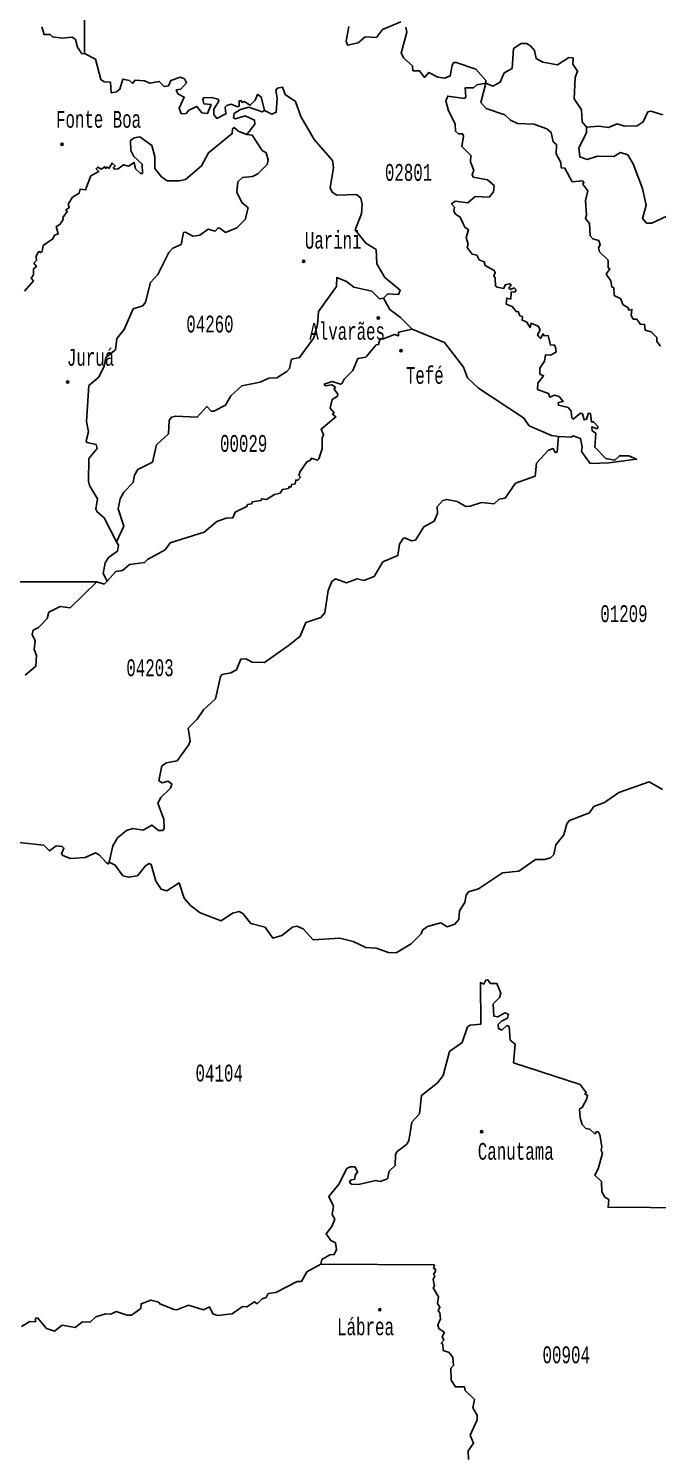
# Model space of a CAD drawing. Header units: millimetres. Extents: x 9851 to 10267, y 23387 to 23778.
# Drawn here: x 9928.5 to 9954.1, y 23646.3 to 23704.4 of the extents above; entities that cross this region are included whole.
import ezdxf
from ezdxf.enums import TextEntityAlignment as Align

# ---------------------------------------------------------------- set-up
doc = ezdxf.new("R2010")
doc.units = ezdxf.units.MM
doc.layers.add('3', color=7, linetype='Continuous')
doc.styles.add('MONOTXT', font='MONOTXT', dxfattribs={"height": 0.2})

# ---------------------------------------------------------------- blocks, each defined once
blk = doc.blocks.new('SEDE')
at = {"layer": '3', "color": 7, "linetype": 'Continuous'}
blk.add_circle((0, 0), 0.00451, dxfattribs=at)

msp = doc.modelspace()

# ---------------------------------------------------------------- linework, layer by layer
at = {"color": 7, "linetype": 'Continuous'}
for p, q in [((9930.744, 23703.349), (9930.742, 23710.66)), ((9931.256, 23681.85), (9921.469, 23681.843))]:
    msp.add_line(p, q, dxfattribs=at)
for points in [[(9929.018, 23704.436), (9929.106, 23704.129), (9929.351, 23704.127), (9929.443, 23704.032), (9929.845, 23703.983), (9930.251, 23704.019), (9930.382, 23703.923), (9930.458, 23703.618), (9930.634, 23703.346), (9930.744, 23703.349)], [(9941.51, 23704.451), (9941.398, 23703.854), (9941.451, 23703.696), (9941.89, 23703.795), (9942.176, 23704.035), (9942.632, 23704.011), (9942.888, 23704.329), (9943.628, 23704.641)], [(9943.839, 23704.425), (9943.878, 23704.22), (9943.639, 23703.372), (9943.747, 23703.167), (9944.098, 23702.85), (9944.124, 23702.655), (9944.389, 23702.652), (9944.597, 23702.384), (9944.771, 23702.584), (9945.135, 23702.396), (9945.422, 23702.344), (9945.639, 23702.442), (9945.718, 23702.88), (9945.792, 23702.991), (9945.885, 23702.989), (9946.681, 23702.718), (9947.084, 23702.262), (9947.085, 23702.146)], [(9947.085, 23702.146), (9947.38, 23702.02), (9947.673, 23702.188), (9947.831, 23702.563), (9948.157, 23702.745), (9948.219, 23703.555), (9948.523, 23703.758), (9948.742, 23703.763), (9948.905, 23703.661), (9949.069, 23703.481), (9949.142, 23703.147), (9949.409, 23703.002), (9950.007, 23702.889), (9950.47, 23703.19), (9950.644, 23703.18), (9950.63, 23702.92), (9950.828, 23702.638), (9950.733, 23702.376), (9950.689, 23701.512), (9950.985, 23701.062), (9951.013, 23700.57), (9951.182, 23700.349)], [(9930.744, 23703.349), (9931.203, 23703.13), (9931.41, 23702.292), (9931.545, 23702.201), (9931.804, 23702.191), (9931.837, 23701.757), (9932.045, 23701.791), (9932.183, 23701.896), (9932.316, 23702.31), (9932.575, 23702.257), (9932.699, 23702.137), (9932.81, 23702.273), (9933.194, 23702.24), (9933.413, 23702.149), (9933.792, 23702.215), (9933.995, 23702.012), (9934.172, 23702.039), (9934.261, 23702.252), (9934.653, 23702.388), (9934.818, 23702.33), (9934.908, 23702.155), (9934.669, 23701.902), (9934.486, 23701.873), (9934.554, 23701.716), (9934.805, 23701.58), (9934.598, 23701.124), (9934.69, 23700.899), (9934.883, 23700.911), (9935, 23701.049), (9935.321, 23701.198), (9935.52, 23700.945), (9935.763, 23700.909), (9935.901, 23701.277), (9935.608, 23701.3), (9935.564, 23701.467), (9935.588, 23701.555), (9935.919, 23701.57), (9936.187, 23701.489), (9936.218, 23701.413), (9936.013, 23701.082), (9936.009, 23700.872), (9936.135, 23700.71), (9936.506, 23700.892), (9936.48, 23701.173), (9936.547, 23701.236), (9936.717, 23701.288), (9936.975, 23701.177), (9937.046, 23701.209), (9937.043, 23701.424), (9937.12, 23701.443), (9937.167, 23701.36), (9937.249, 23701.401), (9937.489, 23701.248), (9937.7, 23701.453), (9937.798, 23701.689), (9937.948, 23701.586), (9938.074, 23701.033)], [(9938.074, 23701.033), (9938.383, 23700.887), (9938.558, 23700.961), (9938.598, 23701.521), (9938.543, 23701.862), (9938.601, 23701.948), (9938.816, 23701.989), (9938.913, 23701.68), (9939.345, 23701.407), (9939.558, 23700.789), (9940.104, 23699.85), (9940.84, 23698.999), (9940.885, 23698.707), (9940.746, 23697.89), (9940.834, 23697.706), (9941.022, 23697.582), (9941.818, 23697.614), (9941.995, 23697.468), (9942.053, 23697.217), (9942.024, 23696.831), (9941.766, 23696.175), (9942.197, 23695.628), (9942.622, 23695.369), (9942.647, 23694.787), (9942.983, 23694.241), (9943.598, 23693.723), (9943.53, 23693.548), (9943.1, 23693.57), (9942.917, 23693.394)], [(9950.042, 23687.756), (9950.583, 23687.731), (9950.642, 23687.784), (9950.948, 23687.681), (9951.018, 23687.341), (9950.98, 23687.152), (9951.336, 23686.668), (9952.094, 23686.685), (9953.225, 23686.834), (9952.917, 23686.976), (9952.528, 23686.975), (9952.344, 23686.796), (9951.975, 23686.86), (9951.525, 23687.333), (9951.568, 23687.893), (9951.425, 23687.986), (9951.402, 23688.15), (9951.622, 23688.077), (9951.658, 23688.15), (9951.478, 23688.364), (9951.387, 23688.353), (9951.355, 23688.696), (9951.27, 23688.707), (9951.189, 23688.472), (9951.088, 23688.444), (9951.028, 23688.683), (9950.947, 23688.705), (9950.648, 23688.467), (9950.587, 23688.52), (9950.559, 23688.799), (9950.439, 23688.945), (9950.042, 23689.031), (9950.039, 23689.142), (9950.238, 23689.181), (9950.075, 23689.383), (9949.884, 23689.442), (9949.7, 23689.362), (9949.635, 23689.514), (9949.199, 23689.679), (9949.202, 23689.93), (9949.444, 23690.236), (9949.295, 23690.305), (9949.285, 23690.543), (9949.483, 23690.835), (9949.521, 23691.089), (9949.723, 23691.079), (9949.96, 23691.199), (9949.932, 23691.396), (9949.869, 23691.491), (9949.721, 23691.48), (9949.621, 23691.872), (9949.47, 23691.855), (9949.423, 23691.945), (9949.321, 23691.745), (9949.252, 23691.82), (9949.2, 23691.897), (9949.299, 23692.104), (9949.225, 23692.255), (9948.929, 23692.374), (9948.889, 23692.198), (9948.74, 23692.432), (9948.575, 23692.494), (9948.576, 23692.644), (9948.476, 23692.675), (9948.413, 23692.845), (9948.332, 23692.841), (9948.166, 23693.05), (9947.921, 23693.144), (9947.943, 23693.398), (9948.105, 23693.357), (9948.118, 23693.64), (9948.289, 23693.646), (9948.324, 23693.733), (9948.25, 23693.808), (9948.1, 23693.749), (9948.028, 23693.796), (9948.12, 23693.935), (9948.049, 23693.978), (9947.876, 23693.933), (9947.822, 23693.791), (9947.545, 23693.835), (9947.481, 23693.893), (9947.468, 23694.219), (9947.409, 23694.289), (9947.471, 23694.441), (9947.433, 23694.52), (9947.065, 23694.721), (9947.027, 23694.869), (9946.822, 23694.952), (9946.726, 23695.139), (9946.527, 23695.188), (9946.332, 23695.458), (9946.369, 23695.596), (9946.29, 23695.868), (9946.383, 23696.179), (9946.24, 23696.28), (9946.049, 23696.694), (9945.852, 23696.817), (9945.786, 23696.929), (9945.816, 23697.096), (9945.692, 23697.234), (9945.836, 23697.342), (9946.359, 23697.277), (9946.657, 23697.536), (9947.221, 23697.512), (9947.4, 23697.722), (9947.43, 23697.98), (9947.155, 23698.214), (9946.578, 23698.326), (9946.528, 23698.431), (9946.596, 23698.593), (9946.468, 23698.947), (9946.485, 23699.206), (9946.107, 23699.573), (9946.18, 23699.992), (9946.144, 23700.089), (9945.976, 23700.084), (9945.854, 23700.194), (9945.838, 23700.496), (9945.576, 23701.024), (9945.464, 23701.429), (9945.54, 23701.624), (9946.221, 23701.524), (9946.27, 23701.584), (9946.254, 23701.96), (9946.585, 23701.953), (9946.728, 23702.083), (9947.085, 23702.146)], [(9954.206, 23691.44), (9954.058, 23691.626), (9954.051, 23691.786), (9953.819, 23692.019), (9953.582, 23692.09), (9953.545, 23692.33), (9953.384, 23692.327), (9953.244, 23692.534), (9953.09, 23692.54), (9953.003, 23692.685), (9953.036, 23692.936), (9952.908, 23692.906), (9952.888, 23693.002), (9952.669, 23693.131), (9952.585, 23693.366), (9952.31, 23693.504), (9952.297, 23693.821), (9952.224, 23693.846), (9952.175, 23694.104), (9951.995, 23694.374), (9952.144, 23694.585), (9952.074, 23694.625), (9952.065, 23694.944), (9951.715, 23695.285), (9951.683, 23695.437), (9951.749, 23695.568), (9951.689, 23695.737), (9951.447, 23695.807), (9951.34, 23695.932), (9951.306, 23696.436), (9951.145, 23696.643), (9951.195, 23696.773), (9951.152, 23697.364), (9951.238, 23697.768), (9951.044, 23698.03), (9951.085, 23698.102), (9951.032, 23698.168), (9950.607, 23698.134), (9950.307, 23698.686), (9950.156, 23698.702), (9950.139, 23698.923), (9949.954, 23699.272), (9949.97, 23699.655), (9949.827, 23699.763), (9949.748, 23700.141), (9949.568, 23700.291), (9949.04, 23700.471), (9948.384, 23700.499), (9948.098, 23700.64), (9947.863, 23700.857), (9947.105, 23701.112), (9946.89, 23701.365), (9947.085, 23702.146)], [(9938.074, 23701.033), (9937.977, 23700.978), (9937.441, 23701.172), (9937.1, 23701.08), (9936.845, 23700.914), (9936.822, 23700.732), (9936.898, 23700.69), (9937.286, 23700.818), (9937.676, 23700.646), (9937.68, 23700.483), (9937.356, 23700.059)], [(9954.291, 23700.859), (9953.811, 23701.012), (9953.692, 23700.978), (9953.499, 23700.566), (9953.253, 23700.411), (9952.731, 23700.4), (9952.438, 23700.496), (9952.088, 23700.343), (9951.693, 23700.401), (9951.182, 23700.349)], [(9937.356, 23700.059), (9937.033, 23700.184), (9936.846, 23700.341), (9936.78, 23700.292), (9936.765, 23700.096), (9935.793, 23699.311), (9935.518, 23698.779), (9934.864, 23698.223), (9934.609, 23698.172), (9934.12, 23698.175), (9933.887, 23698.336), (9933.616, 23698.676), (9933.619, 23699.155), (9933.485, 23699.611), (9932.998, 23699.956), (9932.765, 23699.92), (9932.628, 23699.819), (9932.631, 23699.404), (9932.751, 23699.156), (9933.093, 23698.85), (9933.114, 23698.472), (9933.035, 23698.466), (9932.832, 23698.664), (9932.768, 23698.921), (9932.542, 23698.773), (9932.331, 23698.825), (9932.125, 23698.653), (9931.963, 23698.648), (9931.929, 23698.72), (9932.004, 23698.775), (9931.869, 23698.893), (9931.74, 23698.678), (9931.676, 23698.734), (9931.624, 23698.675), (9931.571, 23698.746), (9931.426, 23698.64), (9931.288, 23698.73), (9931.222, 23698.659), (9931.329, 23698.549), (9931.001, 23698.374), (9930.792, 23697.803), (9930.57, 23697.836), (9930.53, 23697.667), (9930.263, 23697.499), (9930.089, 23697.224), (9930.127, 23697.076), (9929.991, 23696.985), (9930.037, 23696.92), (9929.861, 23696.676), (9929.875, 23696.596), (9929.75, 23696.388), (9929.599, 23696.316), (9929.677, 23696.009), (9929.522, 23695.963), (9929.456, 23695.809), (9929.071, 23695.535), (9929.025, 23695.298), (9928.954, 23695.252), (9928.89, 23695.299), (9928.844, 23695.235), (9928.775, 23695.088), (9928.799, 23694.929), (9928.688, 23694.822), (9928.792, 23694.685), (9928.677, 23694.583), (9928.673, 23694.35), (9928.583, 23694.21), (9928.67, 23694.095), (9928.306, 23693.677)], [(9951.182, 23700.349), (9951.187, 23700.131), (9950.876, 23699.518), (9950.915, 23699.143), (9951.21, 23699.042), (9951.643, 23699.175), (9952.295, 23699.165), (9952.573, 23699.319), (9952.873, 23699.225), (9953.084, 23698.865), (9953.462, 23697.861), (9953.612, 23697.173), (9953.474, 23696.639), (9953.638, 23696.445), (9953.842, 23696.451), (9954.461, 23696.729)], [(9932.055, 23683.468), (9931.548, 23684.451), (9931.261, 23684.688), (9931.206, 23684.809), (9931.275, 23685.219), (9930.948, 23685.77), (9930.915, 23685.937), (9930.928, 23686.862), (9931.262, 23687.279), (9931.218, 23687.441), (9930.842, 23687.516), (9930.811, 23687.591), (9930.905, 23687.95), (9930.832, 23688.374), (9930.927, 23689.835), (9931.332, 23690.179), (9931.543, 23690.619), (9931.612, 23690.977), (9932.012, 23691.294), (9932.067, 23691.754), (9932.363, 23692.122), (9932.734, 23692.959), (9933.12, 23693.087), (9933.234, 23693.233), (9933.438, 23694.034), (9933.735, 23694.361), (9934.183, 23695.256), (9934.348, 23695.425), (9934.68, 23695.579), (9934.783, 23696.062), (9934.865, 23696.081), (9935.159, 23695.911), (9935.293, 23695.928), (9935.442, 23695.958), (9935.785, 23696.208), (9936.068, 23696.12), (9936.174, 23696.245), (9936.265, 23696.244), (9936.49, 23696.063), (9936.946, 23696.256), (9937.296, 23696.598), (9937.406, 23697.07), (9937.157, 23697.288), (9936.95, 23697.71), (9936.989, 23698.124), (9937.18, 23698.307), (9937.59, 23698.352), (9937.804, 23698.453), (9938.19, 23698.841), (9938.221, 23699.022), (9938.144, 23699.314), (9937.985, 23699.407), (9937.577, 23700.031), (9937.356, 23700.059)], [(9942.917, 23693.394), (9942.764, 23693.363), (9942.451, 23693.678), (9941.715, 23693.842), (9941.423, 23694.075), (9941.018, 23694.231), (9941.01, 23693.862), (9940.28, 23692.855), (9940.235, 23692.319), (9940.08, 23691.776), (9939.505, 23690.972), (9939.183, 23690.903), (9939.092, 23690.528), (9938.985, 23690.409), (9938.584, 23690.146), (9938.257, 23690.142), (9937.906, 23689.978), (9937.151, 23689.825), (9936.71, 23689.422), (9936.496, 23689.04), (9936.012, 23688.793), (9935.912, 23688.793), (9935.731, 23688.986), (9935.337, 23688.548), (9934.462, 23688.594), (9934.285, 23688.544), (9934.201, 23688.412), (9934.171, 23687.87), (9933.684, 23687.416), (9933.517, 23686.721), (9932.917, 23686.418), (9932.787, 23686.188), (9932.73, 23685.887), (9932.353, 23685.492), (9932.203, 23685.218), (9932.123, 23684.82), (9932.351, 23684.107), (9932.055, 23683.468)], [(9944.084, 23692.128), (9943.616, 23692.608), (9943.182, 23692.929), (9942.917, 23693.394)], [(9931.669, 23681.87), (9932.03, 23682.271), (9932.298, 23682.305), (9932.582, 23682.554), (9933.192, 23682.626), (9933.312, 23682.758), (9934.033, 23683.147), (9934.24, 23683.428), (9935.62, 23683.864), (9936.142, 23684.294), (9936.518, 23684.442), (9936.782, 23684.447), (9936.884, 23684.683), (9937.359, 23684.908), (9937.386, 23684.992), (9937.551, 23685.025), (9937.585, 23685.098), (9937.925, 23685.154), (9937.969, 23685.225), (9938.157, 23685.192), (9938.479, 23685.394), (9938.713, 23685.451), (9938.808, 23685.609), (9939.051, 23685.649), (9939.084, 23685.722), (9939.159, 23685.7), (9939.179, 23685.802), (9939.322, 23685.834), (9939.353, 23685.986), (9939.44, 23685.982), (9939.547, 23686.109), (9939.479, 23686.179), (9939.532, 23686.336), (9939.796, 23686.73), (9939.957, 23686.795), (9939.981, 23686.873), (9940.235, 23686.795), (9940.292, 23686.852), (9940.429, 23687.262), (9940.42, 23687.688), (9940.484, 23687.846), (9940.38, 23688.061), (9940.984, 23688.561), (9940.842, 23688.67), (9940.913, 23688.725), (9940.758, 23688.92), (9940.835, 23689.269), (9941.046, 23689.407), (9941.063, 23689.481), (9940.908, 23689.695), (9940.968, 23689.768), (9940.823, 23689.871), (9940.553, 23689.828), (9940.511, 23689.893), (9940.831, 23690.007), (9941.17, 23689.892), (9941.242, 23689.93), (9941.315, 23690.089), (9941.677, 23690.453), (9941.882, 23690.942), (9942.203, 23690.993), (9942.627, 23691.498), (9942.719, 23691.506), (9942.794, 23691.751), (9942.882, 23691.72), (9943.376, 23691.917), (9943.534, 23691.866), (9943.539, 23692.015), (9944.084, 23692.128)], [(9944.084, 23692.128), (9945.407, 23691.585), (9946.18, 23690.589), (9946.337, 23690.149), (9946.797, 23689.73), (9948.625, 23688.521), (9948.86, 23688.198), (9949.766, 23687.805), (9950.042, 23687.756)], [(9931.752, 23670.427), (9931.903, 23671.093), (9932.096, 23671.419), (9932.456, 23671.721), (9932.72, 23671.804), (9933.144, 23671.737), (9933.484, 23671.939), (9933.757, 23671.714), (9933.94, 23671.721), (9933.991, 23671.803), (9933.973, 23672.184), (9933.735, 23672.83), (9933.853, 23673.065), (9934.257, 23673.447), (9934.308, 23673.61), (9934.158, 23673.729), (9933.905, 23673.667), (9933.779, 23673.743), (9933.895, 23674.349), (9934.088, 23674.474), (9934.528, 23674.559), (9934.988, 23675.191), (9935.048, 23675.355), (9934.975, 23675.882), (9935.337, 23676.246), (9935.593, 23676.639), (9936.088, 23677.084), (9936.291, 23677.994), (9936.36, 23678.068), (9936.707, 23678.133), (9936.939, 23678.26), (9937.117, 23678.697), (9937.315, 23678.714), (9937.569, 23678.568), (9938.081, 23678.559), (9939.099, 23679.28), (9939.525, 23679.628), (9939.767, 23680.189), (9940.366, 23680.393), (9940.535, 23680.578), (9940.665, 23681.498), (9940.815, 23681.852), (9940.963, 23681.962), (9941.411, 23681.806), (9941.854, 23681.968), (9942.118, 23681.904), (9942.546, 23682.063), (9942.901, 23682.654), (9943.509, 23682.911), (9943.577, 23683.371), (9943.72, 23683.604), (9943.796, 23683.63), (9944.057, 23683.513), (9944.226, 23683.547), (9944.567, 23684.085), (9944.99, 23684.312), (9945.126, 23684.632), (9945.109, 23684.896), (9945.337, 23685.152), (9945.499, 23685.202), (9945.916, 23685.121), (9946.273, 23684.915), (9946.457, 23684.919), (9946.913, 23685.069), (9947.429, 23685.023), (9947.635, 23685.209), (9947.876, 23685.247), (9948.303, 23685.859), (9949.092, 23686.141), (9949.158, 23686.68), (9949.647, 23687.199), (9949.83, 23687.268), (9949.918, 23687.109), (9949.992, 23687.123), (9950.042, 23687.756)], [(9932.055, 23683.468), (9932.13, 23683.335), (9932.098, 23683.099), (9931.729, 23682.84), (9931.597, 23682.624), (9931.503, 23682.188), (9931.669, 23681.87)], [(9931.256, 23681.85), (9930.163, 23680.788), (9929.752, 23680.842), (9929.301, 23680.608), (9929.225, 23680.355), (9928.877, 23679.98), (9928.652, 23679.873), (9928.618, 23679.703), (9928.741, 23679.446), (9928.695, 23679.086), (9928.798, 23678.847), (9928.761, 23678.408), (9928.335, 23678.045)], [(9931.669, 23681.87), (9931.548, 23681.751), (9931.256, 23681.85)], [(9931.752, 23670.427), (9932.001, 23670.315), (9932.31, 23669.874), (9932.545, 23669.819), (9932.903, 23669.88), (9933.227, 23670.282), (9933.388, 23670.373), (9933.458, 23670.338), (9933.656, 23669.655), (9933.866, 23669.33), (9934.105, 23669.267), (9934.6, 23669.585), (9934.81, 23668.968), (9935.065, 23668.662), (9935.463, 23668.372), (9936.307, 23668.045), (9936.771, 23668.348), (9937.044, 23668.424), (9937.191, 23668.337), (9937.52, 23667.929), (9938.103, 23667.781), (9938.414, 23667.338), (9938.789, 23667.45), (9939.213, 23667.787), (9939.401, 23667.827), (9939.646, 23667.71), (9940.065, 23667.275), (9941.144, 23667.343), (9941.688, 23667.204), (9942.199, 23666.952), (9942.628, 23666.927), (9943.12, 23666.748), (9943.444, 23666.744), (9944.055, 23667.11), (9944.457, 23667.509), (9944.509, 23667.666), (9944.72, 23667.813), (9945.251, 23667.959), (9945.513, 23667.799), (9945.83, 23667.9), (9945.991, 23668.093), (9946.018, 23668.451), (9946.235, 23668.794), (9946.285, 23669.084), (9946.383, 23669.221), (9946.785, 23669.349), (9947.771, 23669.991), (9948.434, 23670.058), (9949.114, 23670.539), (9949.479, 23670.533), (9949.72, 23670.609), (9949.855, 23670.749), (9949.936, 23671.132), (9950.267, 23671.541), (9950.385, 23671.988), (9950.5, 23672.125), (9951.308, 23672.436), (9951.489, 23672.695), (9951.927, 23672.859), (9952.505, 23673.273), (9953.735, 23673.697), (9954.289, 23673.392)], [(9931.752, 23670.427), (9931.716, 23670.359), (9931.628, 23670.413), (9931.348, 23670.727), (9931.194, 23670.804), (9930.779, 23670.627), (9930.18, 23670.574), (9929.86, 23670.697), (9929.817, 23670.771), (9929.912, 23671.006), (9929.841, 23671.069), (9929.597, 23671.096), (9929.317, 23670.892), (9929.096, 23671.121), (9928.072, 23671.231)], [(9940.366, 23654.064), (9940.417, 23654.247), (9940.739, 23654.438), (9940.916, 23654.458), (9941.012, 23654.657), (9940.971, 23654.927), (9940.784, 23655.03), (9940.586, 23655.295), (9940.815, 23655.599), (9940.935, 23655.894), (9940.839, 23656.091), (9940.889, 23656.427), (9940.697, 23656.821), (9941.11, 23657.325), (9941.43, 23657.956), (9941.568, 23658.027), (9941.769, 23658.028), (9941.87, 23657.804), (9941.768, 23657.687), (9941.762, 23657.528), (9941.58, 23657.487), (9941.544, 23657.391), (9941.62, 23657.322), (9941.908, 23657.305), (9942.611, 23657.465), (9942.787, 23657.432), (9943.08, 23657.542), (9943.16, 23657.855), (9943.392, 23658.081), (9943.412, 23658.531), (9943.474, 23658.644), (9943.854, 23658.93), (9943.957, 23659.087), (9944.077, 23659.84), (9944.385, 23660.181), (9944.464, 23660.933), (9945.116, 23661.443), (9945.358, 23661.751), (9945.605, 23662.719), (9946.128, 23663.094), (9946.338, 23663.725), (9946.453, 23663.795), (9946.88, 23663.831), (9946.872, 23665.53), (9947.005, 23665.47), (9947.089, 23665.628), (9947.172, 23665.635), (9947.284, 23665.491), (9947.541, 23665.485), (9947.699, 23665.096), (9947.643, 23664.926), (9947.382, 23664.662), (9947.411, 23664.162), (9947.575, 23664.137), (9947.868, 23664.294), (9948.012, 23664.239), (9947.978, 23664.077), (9947.721, 23663.963), (9947.597, 23663.815), (9947.6, 23663.652), (9947.736, 23663.593), (9947.942, 23663.779), (9948.036, 23663.738), (9948.076, 23663.19), (9948.281, 23663.025), (9948.213, 23662.264), (9950.93, 23661.384), (9951.181, 23661.056), (9951.124, 23660.988), (9951.233, 23660.938), (9951.207, 23660.795), (9951.008, 23660.443), (9950.904, 23660.383), (9950.924, 23660.025), (9951.016, 23659.749), (9951.157, 23659.592), (9951.318, 23659.555), (9951.529, 23659.368), (9951.607, 23659.463), (9951.68, 23659.432), (9951.733, 23659.332), (9951.818, 23658.852), (9951.782, 23658.691), (9951.845, 23658.587), (9951.667, 23657.948), (9951.526, 23657.689), (9951.793, 23657.431), (9951.818, 23657.003), (9951.94, 23656.795), (9952.097, 23656.696), (9952.067, 23656.381), (9958.968, 23656.335)], [(9940.366, 23654.064), (9939.806, 23653.749), (9939.578, 23653.361), (9939.402, 23653.362), (9938.536, 23652.91), (9938.233, 23652.863), (9938.15, 23652.704), (9937.986, 23652.658), (9937.78, 23652.454), (9937.671, 23652.53), (9937.352, 23652.332), (9937.181, 23652.346), (9936.768, 23652.037), (9936.169, 23651.967), (9935.979, 23652.035), (9935.835, 23652.326), (9935.597, 23652.207), (9934.981, 23652.392), (9934.514, 23652.201), (9934.394, 23652.214), (9933.818, 23652.442), (9933.769, 23652.52), (9933.452, 23652.603), (9933.057, 23652.452), (9933.036, 23652.263), (9932.662, 23651.992), (9932.481, 23651.986), (9932.032, 23652.137), (9931.827, 23652.025), (9931.602, 23652.039), (9931.215, 23651.918), (9930.98, 23651.707), (9930.674, 23651.71), (9930.363, 23651.487), (9929.842, 23651.578), (9929.524, 23651.341), (9929.206, 23651.447), (9928.838, 23651.875), (9928.757, 23651.865), (9928.748, 23651.71), (9928.524, 23651.726), (9928.179, 23651.529)], [(9940.366, 23654.064), (9944.995, 23654.042), (9944.96, 23653.893), (9945.037, 23653.865), (9945.042, 23653.783), (9944.965, 23653.645), (9945.019, 23653.587), (9944.95, 23653.438), (9944.999, 23653.164), (9944.947, 23653.096), (9945.157, 23652.731), (9945.123, 23652.461), (9945.219, 23652.318), (9945.144, 23652.16), (9945.217, 23652.084), (9945.249, 23651.838), (9945.142, 23651.589), (9945.178, 23651.438), (9945.401, 23651.281), (9945.309, 23651.125), (9945.378, 23650.963), (9945.272, 23650.849), (9945.337, 23650.806), (9945.354, 23650.552), (9945.594, 23650.462), (9945.745, 23650.265), (9945.779, 23649.938), (9945.67, 23649.83), (9945.679, 23649.338), (9945.857, 23649.065), (9946.219, 23649.072), (9946.243, 23648.921), (9946.635, 23648.55), (9946.56, 23648.211), (9946.741, 23647.911), (9946.737, 23647.73), (9946.457, 23647.103), (9946.592, 23646.781), (9946.377, 23646.461), (9946.378, 23646.117)]]:
    msp.add_lwpolyline(points, dxfattribs=at)
for p in [(9929.835, 23699.655), (9939.669, 23694.893), (9942.71, 23692.585), (9943.638, 23691.252), (9930.063, 23689.982), (9946.922, 23659.455), (9942.772, 23652.207)]:
    msp.add_point(p, dxfattribs=at)

# ---------------------------------------------------------------- block references
at = {"color": 7, "linetype": 'Continuous', "zscale": 10}
for p, xscale, yscale, rotation in [((9929.835, 23699.655), 9.999976734758418, 9.999976734758418, 359.0031649674101), ((9939.669, 23694.893), 10, 10, 359.0405258833072), ((9942.71, 23692.585), 10.00001997593084, 10.00001997593084, 359.0354573145581), ((9943.638, 23691.252), 10.00001685776055, 10.00001685776055, 359.020780667652), ((9930.063, 23689.982), 9.999987826746086, 9.999987826746086, 358.7792745784165), ((9946.922, 23659.455), 9.999985102133076, 9.999985102133076, 358.3626609690069), ((9942.772, 23652.207), 10, 10, 358.1005360908449)]:
    msp.add_blockref('SEDE', p, dxfattribs=dict(at, xscale=xscale, yscale=yscale, rotation=rotation))

# ---------------------------------------------------------------- texts
at = {"color": 7, "linetype": 'Continuous', "style": 'MONOTXT'}
for s, height, width, p in [('Fonte Boa', 0.6833, 0.65, (9929.592, 23700.332)), ('Juru%%225', 0.6839, 0.650001, (9930.033, 23690.642)), ('Canutama', 0.6871, 0.65, (9946.761, 23658.315)), ('L%%225brea', 0.6881, 0.649999, (9941.03, 23651.171))]:
    msp.add_text(s, height=height, dxfattribs=dict(at, width=width)).set_placement(p)
for s, height, width, p in [('02801', 0.6834, 0.650001, (9943.943, 23698.515)), ('04104', 0.6868, 0.649997, (9936.234, 23661.844)), ('00904', 0.6885, 0.649999, (9950.364, 23650.373))]:
    msp.add_text(s, height=height, rotation=360, dxfattribs=dict(at, width=width)).set_placement(p, align=Align.MIDDLE)
at = {"color": 7, "linetype": 'Continuous', "style": 'MONOTXT', "width": 0.650003}
msp.add_text('Uarini', height=0.6836, rotation=0, dxfattribs=at).set_placement((9939.723, 23695.41))
at = {"color": 7, "linetype": 'Continuous', "style": 'MONOTXT'}
for s, height, width, p in [('04260', 0.6838, 0.649998, (9935.857, 23692.341)), ('00029', 0.6842, 0.650002, (9937.23, 23687.479)), ('01209', 0.6847, 0.649999, (9952.714, 23680.549)), ('04203', 0.685, 0.649999, (9933.416, 23678.346))]:
    msp.add_text(s, height=height, dxfattribs=dict(at, width=width)).set_placement(p, align=Align.MIDDLE)
at = {"color": 7, "linetype": 'Continuous', "style": 'MONOTXT', "width": 0.650001}
msp.add_text('Alvar%%227es', height=0.6838, dxfattribs=at).set_placement((9942.982, 23692.384), align=Align.TOP_RIGHT)
at = {"color": 7, "linetype": 'Continuous', "style": 'MONOTXT', "width": 0.65}
msp.add_text('Tef%%233', height=0.6839, dxfattribs=at).set_placement((9943.836, 23690.592), align=Align.TOP_LEFT)

doc.saveas('drawing.dxf')
